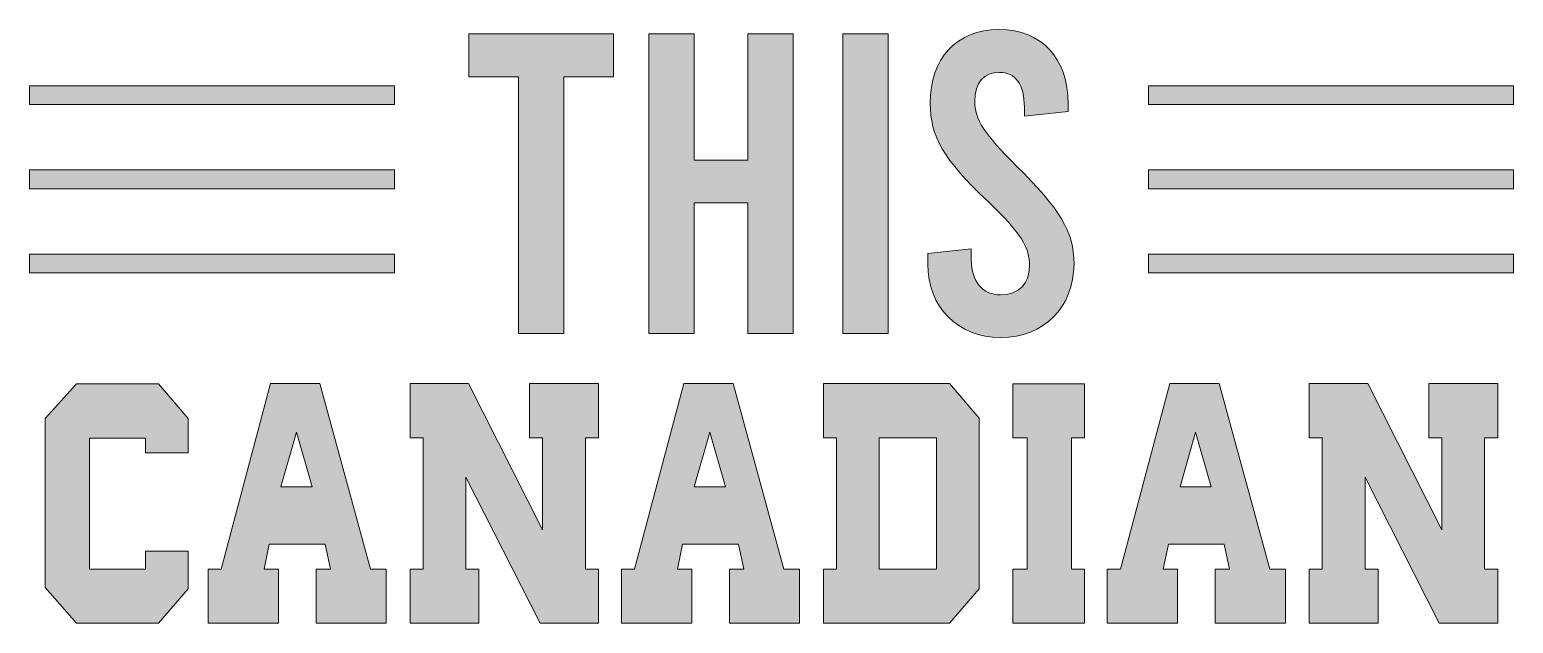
# Model space of a CAD drawing. Header units: inches. Extents: x 0.19 to 6.47, y -7.66 to -0.9.
# Drawn here: x 0.29 to 6.37, y -3.34 to -0.9 of the extents above; entities that cross this region are included whole.
import ezdxf

# ---------------------------------------------------------------- set-up
doc = ezdxf.new("R2010")
doc.units = ezdxf.units.IN
doc.header["$MEASUREMENT"] = 0
doc.layers.add('Layer 1', color=7, linetype='Continuous')

# ---------------------------------------------------------------- blocks, each defined once
blk = doc.blocks.new('block 5')
at = {"layer": 'Layer 1', "true_color": 0xff0000}
h = blk.add_hatch(color=1, dxfattribs=at)
h.dxf.hatch_style = 2
edge = h.paths.add_edge_path()
edge.add_spline(control_points=[(3.9727, -1.8642), (3.9727, -1.8642), (3.9727, -1.8203), (3.9727, -1.8203), (3.9727, -1.8203), (4.1516, -1.8011), (4.1516, -1.8011), (4.1516, -1.8011), (4.1516, -1.8467), (4.1516, -1.8467), (4.1516, -1.9361), (4.1972, -1.9905), (4.2709, -1.9905), (4.3445, -1.9905), (4.3901, -1.9449), (4.3901, -1.873), (4.3901, -1.7958), (4.3586, -1.7397), (4.22, -1.6081), (4.0358, -1.4345), (3.9832, -1.3398), (3.9832, -1.2047), (3.9832, -1.0223), (4.0885, -0.903), (4.2656, -0.903), (4.4428, -0.903), (4.548, -1.0223), (4.548, -1.2065), (4.548, -1.2065), (4.548, -1.238), (4.548, -1.238), (4.548, -1.238), (4.3691, -1.2573), (4.3691, -1.2573), (4.3691, -1.2573), (4.3691, -1.2223), (4.3691, -1.2223), (4.3691, -1.1275), (4.3323, -1.0784), (4.2674, -1.0784), (4.2025, -1.0784), (4.1656, -1.1188), (4.1656, -1.1959), (4.1656, -1.2731), (4.2042, -1.3292), (4.3358, -1.4608), (4.5147, -1.6397), (4.5725, -1.7291), (4.5725, -1.8642), (4.5725, -2.0396), (4.4498, -2.1659), (4.2726, -2.1659), (4.0955, -2.1659), (3.9727, -2.0396), (3.9727, -1.8642)], knot_values=[0, 0, 0, 0, 1, 1, 1, 2, 2, 2, 3, 3, 3, 4, 4, 4, 5, 5, 5, 6, 6, 6, 7, 7, 7, 8, 8, 8, 9, 9, 9, 10, 10, 10, 11, 11, 11, 12, 12, 12, 13, 13, 13, 14, 14, 14, 15, 15, 15, 16, 16, 16, 17, 17, 17, 18, 18, 18, 18], degree=3, periodic=1)
h = blk.add_hatch(color=1, dxfattribs=at)
h.dxf.hatch_style = 2
h.paths.add_polyline_path([(2.0925, -0.9206), (2.6853, -0.9206), (2.6853, -1.096), (2.4818, -1.096), (2.4818, -2.1483), (2.2959, -2.1483), (2.2959, -1.096), (2.0925, -1.096)])
h = blk.add_hatch(color=1, dxfattribs=at)
h.dxf.hatch_style = 2
h.paths.add_polyline_path([(2.8291, -2.1483), (2.8291, -0.9206), (3.015, -0.9206), (3.015, -1.438), (3.236, -1.438), (3.236, -0.9206), (3.4219, -0.9206), (3.4219, -2.1483), (3.236, -2.1483), (3.236, -1.6134), (3.015, -1.6134), (3.015, -2.1483)])
h = blk.add_hatch(color=1, dxfattribs=at)
h.dxf.hatch_style = 2
h.paths.add_polyline_path([(3.6254, -0.9206), (3.8113, -0.9206), (3.8113, -2.1483), (3.6254, -2.1483)])
at = {"layer": 'Layer 1', "lineweight": 0}
for points in [[(2.0925, -0.9206), (2.6853, -0.9206), (2.6853, -1.096), (2.4818, -1.096), (2.4818, -2.1483), (2.2959, -2.1483), (2.2959, -1.096), (2.0925, -1.096), (2.0925, -0.9206)], [(2.8291, -2.1483), (2.8291, -0.9206), (3.015, -0.9206), (3.015, -1.438), (3.236, -1.438), (3.236, -0.9206), (3.4219, -0.9206), (3.4219, -2.1483), (3.236, -2.1483), (3.236, -1.6134), (3.015, -1.6134), (3.015, -2.1483), (2.8291, -2.1483)], [(3.6254, -0.9206), (3.8113, -0.9206), (3.8113, -2.1483), (3.6254, -2.1483), (3.6254, -0.9206)]]:
    blk.add_lwpolyline(points, dxfattribs=at)
blk.add_open_spline([(3.9727, -1.8642), (3.9727, -1.8642), (3.9727, -1.8203), (3.9727, -1.8203), (3.9727, -1.8203), (4.1516, -1.8011), (4.1516, -1.8011), (4.1516, -1.8011), (4.1516, -1.8467), (4.1516, -1.8467), (4.1516, -1.9361), (4.1972, -1.9905), (4.2709, -1.9905), (4.3445, -1.9905), (4.3901, -1.9449), (4.3901, -1.873), (4.3901, -1.7958), (4.3586, -1.7397), (4.22, -1.6081), (4.0358, -1.4345), (3.9832, -1.3398), (3.9832, -1.2047), (3.9832, -1.0223), (4.0885, -0.903), (4.2656, -0.903), (4.4428, -0.903), (4.548, -1.0223), (4.548, -1.2065), (4.548, -1.2065), (4.548, -1.238), (4.548, -1.238), (4.548, -1.238), (4.3691, -1.2573), (4.3691, -1.2573), (4.3691, -1.2573), (4.3691, -1.2223), (4.3691, -1.2223), (4.3691, -1.1275), (4.3323, -1.0784), (4.2674, -1.0784), (4.2025, -1.0784), (4.1656, -1.1188), (4.1656, -1.1959), (4.1656, -1.2731), (4.2042, -1.3292), (4.3358, -1.4608), (4.5147, -1.6397), (4.5725, -1.7291), (4.5725, -1.8642), (4.5725, -2.0396), (4.4498, -2.1659), (4.2726, -2.1659), (4.0955, -2.1659), (3.9727, -2.0396), (3.9727, -1.8642)], degree=3, knots=[0, 0, 0, 0, 1, 1, 1, 2, 2, 2, 3, 3, 3, 4, 4, 4, 5, 5, 5, 6, 6, 6, 7, 7, 7, 8, 8, 8, 9, 9, 9, 10, 10, 10, 11, 11, 11, 12, 12, 12, 13, 13, 13, 14, 14, 14, 15, 15, 15, 16, 16, 16, 17, 17, 17, 18, 18, 18, 18], dxfattribs=at)
blk = doc.blocks.new('block 6')
at = {"layer": 'Layer 1', "true_color": 0x1b1464}
h = blk.add_hatch(color=179, dxfattribs=at)
h.dxf.hatch_style = 2
h.paths.add_polyline_path([(0.4836, -2.3556), (0.8193, -2.3556), (0.9417, -2.497), (0.9417, -2.6379), (0.7658, -2.6379), (0.7658, -2.5778), (0.5371, -2.5778), (0.5371, -3.1152), (0.7658, -3.1152), (0.7658, -3.0413), (0.9417, -3.0413), (0.9417, -3.196), (0.8193, -3.3374), (0.4836, -3.3374), (0.3558, -3.1898), (0.3558, -2.497)])
h = blk.add_hatch(color=179, dxfattribs=at)
h.dxf.hatch_style = 2
h.paths.add_polyline_path([(1.2791, -2.3545), (1.4814, -2.3545), (1.6892, -3.1158), (1.7531, -3.1158), (1.7531, -3.3363), (1.4655, -3.3363), (1.4655, -3.1158), (1.5244, -3.1158), (1.5029, -3.013), (1.2737, -3.013), (1.2527, -3.1158), (1.3111, -3.1158), (1.3111, -3.3363), (1.0234, -3.3363), (1.0234, -3.1158), (1.0768, -3.1158)])
h.paths.add_polyline_path([(1.3855, -2.5536), (1.3216, -2.7776), (1.4495, -2.7776)])
h = blk.add_hatch(color=179, dxfattribs=at)
h.dxf.hatch_style = 2
h.paths.add_polyline_path([(1.8509, -2.3545), (2.0906, -2.3545), (2.3943, -2.9536), (2.3943, -2.5767), (2.3409, -2.5767), (2.3409, -2.3545), (2.6235, -2.3545), (2.6235, -2.5767), (2.5701, -2.5767), (2.5701, -3.1152), (2.6235, -3.1152), (2.6235, -3.3374), (2.3838, -3.3374), (2.0801, -2.7383), (2.0801, -3.1152), (2.1331, -3.1152), (2.1331, -3.3374), (1.8509, -3.3374), (1.8509, -3.1152), (1.9043, -3.1152), (1.9043, -2.5767), (1.8509, -2.5767)])
h = blk.add_hatch(color=179, dxfattribs=at)
h.dxf.hatch_style = 2
h.paths.add_polyline_path([(2.9733, -2.3545), (3.1756, -2.3545), (3.3834, -3.1158), (3.4473, -3.1158), (3.4473, -3.3363), (3.1597, -3.3363), (3.1597, -3.1158), (3.2186, -3.1158), (3.1971, -3.013), (2.9679, -3.013), (2.9469, -3.1158), (3.0053, -3.1158), (3.0053, -3.3363), (2.7176, -3.3363), (2.7176, -3.1158), (2.771, -3.1158)])
h.paths.add_polyline_path([(3.0797, -2.5536), (3.0158, -2.7776), (3.1437, -2.7776)])
h = blk.add_hatch(color=179, dxfattribs=at)
h.dxf.hatch_style = 2
h.paths.add_polyline_path([(3.5451, -2.3545), (4.062, -2.3545), (4.1844, -2.4959), (4.1844, -3.196), (4.062, -3.3374), (3.5451, -3.3374), (3.5451, -3.1152), (3.5985, -3.1152), (3.5985, -2.5767), (3.5451, -2.5767)])
h.paths.add_polyline_path([(3.7743, -2.5767), (3.7743, -3.1152), (4.0086, -3.1152), (4.0086, -2.5767)])
h = blk.add_hatch(color=179, dxfattribs=at)
h.dxf.hatch_style = 2
h.paths.add_polyline_path([(4.3218, -2.355), (4.615, -2.355), (4.615, -2.5773), (4.5616, -2.5773), (4.5616, -3.1152), (4.615, -3.1152), (4.615, -3.3374), (4.3218, -3.3374), (4.3218, -3.1152), (4.3803, -3.1152), (4.3803, -2.5773), (4.3218, -2.5773)])
h = blk.add_hatch(color=179, dxfattribs=at)
h.dxf.hatch_style = 2
h.paths.add_polyline_path([(4.9648, -2.3545), (5.1671, -2.3545), (5.3749, -3.1158), (5.4389, -3.1158), (5.4389, -3.3363), (5.1511, -3.3363), (5.1511, -3.1158), (5.2101, -3.1158), (5.1886, -3.013), (4.9594, -3.013), (4.9383, -3.1158), (4.9968, -3.1158), (4.9968, -3.3363), (4.7091, -3.3363), (4.7091, -3.1158), (4.7625, -3.1158)])
h.paths.add_polyline_path([(5.0712, -2.5536), (5.0073, -2.7776), (5.1352, -2.7776)])
h = blk.add_hatch(color=179, dxfattribs=at)
h.dxf.hatch_style = 2
h.paths.add_polyline_path([(5.5366, -2.3545), (5.7763, -2.3545), (6.08, -2.9536), (6.08, -2.5767), (6.0266, -2.5767), (6.0266, -2.3545), (6.3092, -2.3545), (6.3092, -2.5767), (6.2558, -2.5767), (6.2558, -3.1152), (6.3092, -3.1152), (6.3092, -3.3374), (6.0695, -3.3374), (5.7658, -2.7383), (5.7658, -3.1152), (5.8188, -3.1152), (5.8188, -3.3374), (5.5366, -3.3374), (5.5366, -3.1152), (5.59, -3.1152), (5.59, -2.5767), (5.5366, -2.5767)])
at = {"layer": 'Layer 1', "lineweight": 0}
for points in [[(0.4836, -2.3556), (0.8193, -2.3556), (0.9417, -2.497), (0.9417, -2.6379), (0.7658, -2.6379), (0.7658, -2.5778), (0.5371, -2.5778), (0.5371, -3.1152), (0.7658, -3.1152), (0.7658, -3.0413), (0.9417, -3.0413), (0.9417, -3.196), (0.8193, -3.3374), (0.4836, -3.3374), (0.3558, -3.1898), (0.3558, -2.497), (0.4836, -2.3556)], [(1.2791, -2.3545), (1.4814, -2.3545), (1.6892, -3.1158), (1.7531, -3.1158), (1.7531, -3.3363), (1.4655, -3.3363), (1.4655, -3.1158), (1.5244, -3.1158), (1.5029, -3.013), (1.2737, -3.013), (1.2527, -3.1158), (1.3111, -3.1158), (1.3111, -3.3363), (1.0234, -3.3363), (1.0234, -3.1158), (1.0768, -3.1158), (1.2791, -2.3545)], [(1.8509, -2.3545), (2.0906, -2.3545), (2.3943, -2.9536), (2.3943, -2.5767), (2.3409, -2.5767), (2.3409, -2.3545), (2.6235, -2.3545), (2.6235, -2.5767), (2.5701, -2.5767), (2.5701, -3.1152), (2.6235, -3.1152), (2.6235, -3.3374), (2.3838, -3.3374), (2.0801, -2.7383), (2.0801, -3.1152), (2.1331, -3.1152), (2.1331, -3.3374), (1.8509, -3.3374), (1.8509, -3.1152), (1.9043, -3.1152), (1.9043, -2.5767), (1.8509, -2.5767), (1.8509, -2.3545)], [(2.9733, -2.3545), (3.1756, -2.3545), (3.3834, -3.1158), (3.4473, -3.1158), (3.4473, -3.3363), (3.1597, -3.3363), (3.1597, -3.1158), (3.2186, -3.1158), (3.1971, -3.013), (2.9679, -3.013), (2.9469, -3.1158), (3.0053, -3.1158), (3.0053, -3.3363), (2.7176, -3.3363), (2.7176, -3.1158), (2.771, -3.1158), (2.9733, -2.3545)], [(3.5451, -2.3545), (4.062, -2.3545), (4.1844, -2.4959), (4.1844, -3.196), (4.062, -3.3374), (3.5451, -3.3374), (3.5451, -3.1152), (3.5985, -3.1152), (3.5985, -2.5767), (3.5451, -2.5767), (3.5451, -2.3545)], [(4.3218, -2.355), (4.615, -2.355), (4.615, -2.5773), (4.5616, -2.5773), (4.5616, -3.1152), (4.615, -3.1152), (4.615, -3.3374), (4.3218, -3.3374), (4.3218, -3.1152), (4.3803, -3.1152), (4.3803, -2.5773), (4.3218, -2.5773), (4.3218, -2.355)], [(4.9648, -2.3545), (5.1671, -2.3545), (5.3749, -3.1158), (5.4389, -3.1158), (5.4389, -3.3363), (5.1511, -3.3363), (5.1511, -3.1158), (5.2101, -3.1158), (5.1886, -3.013), (4.9594, -3.013), (4.9383, -3.1158), (4.9968, -3.1158), (4.9968, -3.3363), (4.7091, -3.3363), (4.7091, -3.1158), (4.7625, -3.1158), (4.9648, -2.3545)], [(5.5366, -2.3545), (5.7763, -2.3545), (6.08, -2.9536), (6.08, -2.5767), (6.0266, -2.5767), (6.0266, -2.3545), (6.3092, -2.3545), (6.3092, -2.5767), (6.2558, -2.5767), (6.2558, -3.1152), (6.3092, -3.1152), (6.3092, -3.3374), (6.0695, -3.3374), (5.7658, -2.7383), (5.7658, -3.1152), (5.8188, -3.1152), (5.8188, -3.3374), (5.5366, -3.3374), (5.5366, -3.1152), (5.59, -3.1152), (5.59, -2.5767), (5.5366, -2.5767), (5.5366, -2.3545)], [(1.3855, -2.5536), (1.3216, -2.7776), (1.4495, -2.7776), (1.3855, -2.5536)], [(3.0797, -2.5536), (3.0158, -2.7776), (3.1437, -2.7776), (3.0797, -2.5536)], [(5.0712, -2.5536), (5.0073, -2.7776), (5.1352, -2.7776), (5.0712, -2.5536)], [(3.7743, -2.5767), (3.7743, -3.1152), (4.0086, -3.1152), (4.0086, -2.5767), (3.7743, -2.5767)]]:
    blk.add_lwpolyline(points, dxfattribs=at)
blk = doc.blocks.new('block 16')
at = {"layer": 'Layer 1', "true_color": 0x1b1464}
h = blk.add_hatch(color=179, dxfattribs=at)
h.dxf.hatch_style = 2
h.paths.add_polyline_path([(1.7868, -1.21), (0.2916, -1.21), (0.2916, -1.1333), (1.7868, -1.1333)])
at = {"layer": 'Layer 1', "lineweight": 0}
blk.add_lwpolyline([(1.7868, -1.21), (0.2916, -1.21), (0.2916, -1.1333), (1.7868, -1.1333), (1.7868, -1.21)], dxfattribs=at)
blk = doc.blocks.new('block 17')
at = {"layer": 'Layer 1', "true_color": 0x1b1464}
h = blk.add_hatch(color=179, dxfattribs=at)
h.dxf.hatch_style = 2
h.paths.add_polyline_path([(1.7868, -1.5551), (0.2916, -1.5551), (0.2916, -1.4784), (1.7868, -1.4784)])
at = {"layer": 'Layer 1', "lineweight": 0}
blk.add_lwpolyline([(1.7868, -1.5551), (0.2916, -1.5551), (0.2916, -1.4784), (1.7868, -1.4784), (1.7868, -1.5551)], dxfattribs=at)
blk = doc.blocks.new('block 18')
at = {"layer": 'Layer 1', "true_color": 0x1b1464}
h = blk.add_hatch(color=179, dxfattribs=at)
h.dxf.hatch_style = 2
h.paths.add_polyline_path([(1.7868, -1.9001), (0.2916, -1.9001), (0.2916, -1.8234), (1.7868, -1.8234)])
at = {"layer": 'Layer 1', "lineweight": 0}
blk.add_lwpolyline([(1.7868, -1.9001), (0.2916, -1.9001), (0.2916, -1.8234), (1.7868, -1.8234), (1.7868, -1.9001)], dxfattribs=at)
blk = doc.blocks.new('block 15')
at = {"layer": 'Layer 1'}
for name in ['block 16', 'block 17', 'block 18']:
    blk.add_blockref(name, (0, 0), dxfattribs=at)
blk = doc.blocks.new('block 20')
at = {"layer": 'Layer 1', "true_color": 0x1b1464}
h = blk.add_hatch(color=179, dxfattribs=at)
h.dxf.hatch_style = 2
h.paths.add_polyline_path([(6.3734, -1.21), (4.8782, -1.21), (4.8782, -1.1333), (6.3734, -1.1333)])
at = {"layer": 'Layer 1', "lineweight": 0}
blk.add_lwpolyline([(6.3734, -1.21), (4.8782, -1.21), (4.8782, -1.1333), (6.3734, -1.1333), (6.3734, -1.21)], dxfattribs=at)
blk = doc.blocks.new('block 21')
at = {"layer": 'Layer 1', "true_color": 0x1b1464}
h = blk.add_hatch(color=179, dxfattribs=at)
h.dxf.hatch_style = 2
h.paths.add_polyline_path([(6.3734, -1.5551), (4.8782, -1.5551), (4.8782, -1.4784), (6.3734, -1.4784)])
at = {"layer": 'Layer 1', "lineweight": 0}
blk.add_lwpolyline([(6.3734, -1.5551), (4.8782, -1.5551), (4.8782, -1.4784), (6.3734, -1.4784), (6.3734, -1.5551)], dxfattribs=at)
blk = doc.blocks.new('block 22')
at = {"layer": 'Layer 1', "true_color": 0x1b1464}
h = blk.add_hatch(color=179, dxfattribs=at)
h.dxf.hatch_style = 2
h.paths.add_polyline_path([(6.3734, -1.9001), (4.8782, -1.9001), (4.8782, -1.8234), (6.3734, -1.8234)])
at = {"layer": 'Layer 1', "lineweight": 0}
blk.add_lwpolyline([(6.3734, -1.9001), (4.8782, -1.9001), (4.8782, -1.8234), (6.3734, -1.8234), (6.3734, -1.9001)], dxfattribs=at)
blk = doc.blocks.new('block 19')
at = {"layer": 'Layer 1'}
for name in ['block 20', 'block 21', 'block 22']:
    blk.add_blockref(name, (0, 0), dxfattribs=at)
blk = doc.blocks.new('block 14')
at = {"layer": 'Layer 1'}
for name in ['block 15', 'block 19']:
    blk.add_blockref(name, (0, 0), dxfattribs=at)
blk = doc.blocks.new('block 2')
at = {"layer": 'Layer 1'}
for name in ['block 5', 'block 14', 'block 6']:
    blk.add_blockref(name, (0, 0), dxfattribs=at)

msp = doc.modelspace()

# ---------------------------------------------------------------- block references
at = {"layer": 'Layer 1'}
msp.add_blockref('block 2', (0, 0), dxfattribs=at)

doc.saveas('drawing.dxf')
